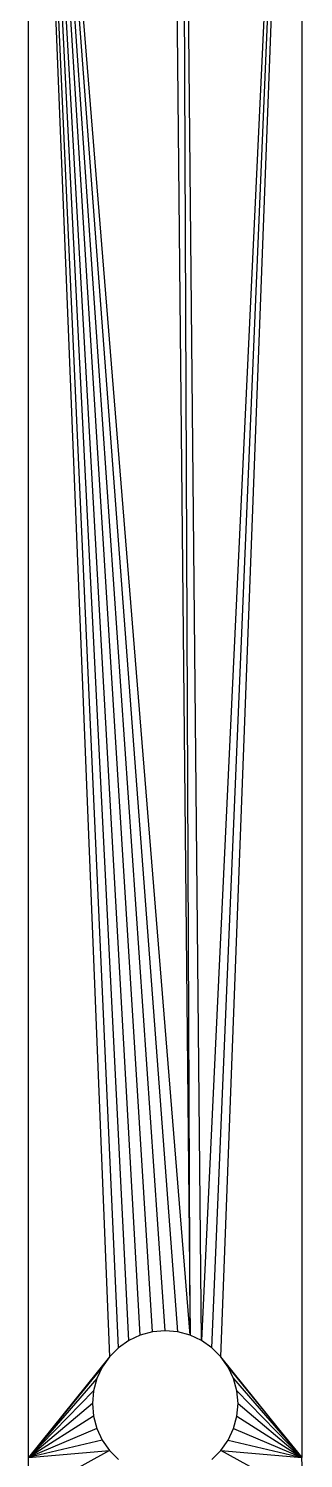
# Model space of a CAD drawing. Extents: x -94 to 59, y -4 to 130.
# Drawn here: x 25.87 to 31.91, y 67.13 to 98.53 of the extents above; entities that cross this region are included whole.
import ezdxf

# ---------------------------------------------------------------- set-up
doc = ezdxf.new("R2010")
doc.units = 0
doc.layers.get('0').update_dxf_attribs({"linetype": 'continuous'})

# ---------------------------------------------------------------- blocks, each defined once
blk = doc.blocks.new('SHAPE2DVIEW')
at = {"color": 0}
for p, q in [((31.869, 116.559), (29.669, 69.715)), ((29.897, 69.555), (31.869, 116.559)), ((30.094, 69.358), (31.869, 116.559)), ((31.869, 116.559), (31.869, 67.148)), ((28.975, 114.807), (29.416, 69.833)), ((29.669, 69.715), (29.228, 114.925)), ((29.416, 69.833), (29.228, 114.925)), ((29.416, 69.833), (25.869, 113.612)), ((29.146, 69.905), (25.869, 113.612)), ((28.869, 69.929), (25.869, 113.612)), ((28.591, 69.905), (25.869, 113.612)), ((28.321, 69.833), (25.869, 113.612)), ((28.069, 69.715), (25.869, 113.612)), ((27.84, 69.555), (25.869, 113.612)), ((25.869, 113.612), (27.643, 69.358)), ((25.869, 67.148), (25.869, 113.612)), ((28.069, 69.715), (27.84, 69.555)), ((28.321, 69.833), (28.069, 69.715)), ((28.591, 69.905), (28.321, 69.833)), ((28.869, 69.929), (28.591, 69.905)), ((29.146, 69.905), (28.869, 69.929)), ((29.416, 69.833), (29.146, 69.905)), ((29.669, 69.715), (29.416, 69.833)), ((29.897, 69.555), (29.669, 69.715)), ((27.84, 69.555), (27.643, 69.358)), ((30.094, 69.358), (29.897, 69.555)), ((27.643, 69.358), (25.869, 67.148)), ((27.483, 69.129), (25.869, 67.148)), ((27.483, 69.129), (27.365, 68.877)), ((27.643, 69.358), (27.483, 69.129)), ((31.869, 67.148), (30.094, 69.358)), ((30.254, 69.129), (30.094, 69.358)), ((30.254, 69.129), (31.869, 67.148)), ((30.372, 68.877), (30.254, 69.129)), ((27.365, 68.877), (25.869, 67.148)), ((27.365, 68.877), (27.293, 68.607)), ((30.444, 68.607), (30.372, 68.877)), ((30.372, 68.877), (31.869, 67.148)), ((25.869, 67.148), (27.293, 68.607)), ((27.293, 68.607), (27.269, 68.329)), ((30.444, 68.607), (31.869, 67.148)), ((30.469, 68.329), (30.444, 68.607)), ((27.269, 68.329), (25.869, 67.148)), ((27.269, 68.329), (27.293, 68.051)), ((30.444, 68.051), (30.469, 68.329)), ((30.469, 68.329), (31.869, 67.148)), ((27.293, 68.051), (25.869, 67.148)), ((27.293, 68.051), (27.365, 67.782)), ((30.372, 67.782), (30.444, 68.051)), ((30.444, 68.051), (31.869, 67.148)), ((27.365, 67.782), (25.869, 67.148)), ((27.483, 67.529), (25.869, 67.148)), ((27.365, 67.782), (27.483, 67.529)), ((27.483, 67.529), (27.643, 67.301)), ((30.094, 67.301), (30.254, 67.529)), ((30.254, 67.529), (30.372, 67.782)), ((30.254, 67.529), (31.869, 67.148)), ((30.372, 67.782), (31.869, 67.148)), ((25.869, 67.148), (27.643, 67.301)), ((27.643, 67.301), (25.869, 66.32)), ((27.643, 67.301), (27.84, 67.104)), ((29.897, 67.104), (30.094, 67.301)), ((31.905, 66.301), (30.094, 67.301)), ((30.094, 67.301), (31.869, 67.148)), ((25.869, 66.32), (25.869, 67.148)), ((31.905, 66.301), (31.869, 67.148))]:
    blk.add_line(p, q, dxfattribs=at)

msp = doc.modelspace()

# ---------------------------------------------------------------- block references
msp.add_blockref('SHAPE2DVIEW', (0, 0))

doc.saveas('drawing.dxf')
